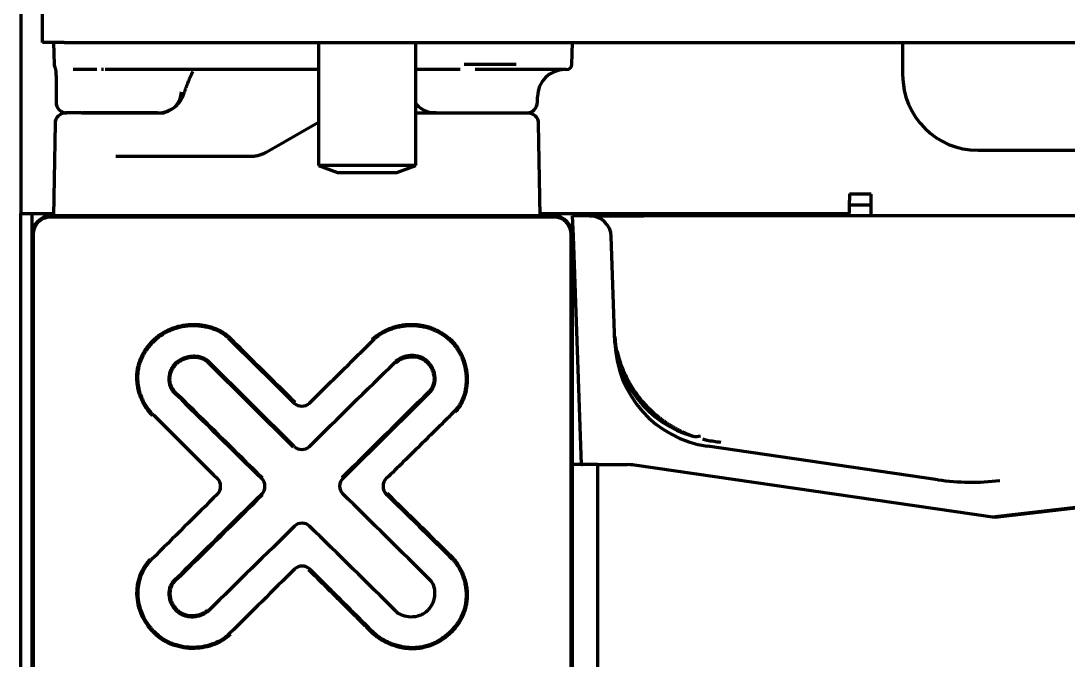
# Model space of a CAD drawing. Header units: inches. Extents: x -2405 to 7588, y 441 to 5654.
# Drawn here: x 2143.8 to 2240.6, y 2394.1 to 2453.1 of the extents above; entities that cross this region are included whole.
import ezdxf

# ---------------------------------------------------------------- set-up
doc = ezdxf.new("R2010")
doc.units = ezdxf.units.IN

msp = doc.modelspace()

# ---------------------------------------------------------------- linework, layer by layer
at = {"linetype": 'Continuous', "lineweight": 70}
for p, q in [((2143.775, 4100.523), (2143.775, 2435.328)), ((2145.775, 2451.128), (2145.775, 4099.128)), ((2147.775, 2451.128), (2145.775, 2451.128)), ((2146.775, 2451.128), (2146.846, 2449.11)), ((2147.775, 2451.128), (2313.775, 2451.128)), ((2171.275, 2451.128), (2171.275, 2439.765)), ((2180.275, 2439.765), (2180.275, 2451.128)), ((2194.705, 2449.11), (2194.775, 2451.128)), ((2225.275, 2451.128), (2225.275, 2448.151)), ((2147.025, 2448.078), (2147.025, 2445.628)), ((2150.775, 2448.628), (2148.613, 2448.628)), ((2161.856, 2448.628), (2151.559, 2448.628)), ((2169.257, 2448.628), (2163.663, 2448.628)), ((2184.362, 2448.628), (2183.44, 2448.628)), ((2194.205, 2448.628), (2192.289, 2448.628)), ((2191.525, 2445.628), (2191.525, 2446.128)), ((2149.377, 2444.628), (2147.924, 2444.628)), ((2149.377, 2444.628), (2157.055, 2444.628)), ((2156.397, 2444.628), (2149.466, 2444.628)), ((2180.276, 2444.628), (2190.627, 2444.628)), ((2146.924, 2443.645), (2146.775, 2435.128)), ((2166.507, 2441.03), (2171.275, 2443.783)), ((2191.775, 2435.128), (2191.626, 2443.645)), ((2232.248, 2441.178), (2486.302, 2441.178)), ((2152.559, 2440.628), (2165.007, 2440.628)), ((2180.275, 2439.765), (2171.275, 2439.765)), ((2171.275, 2439.765), (2173.025, 2439.128)), ((2178.525, 2439.128), (2180.275, 2439.765)), ((2173.025, 2439.128), (2178.525, 2439.128)), ((2220.375, 2437.152), (2220.375, 2436.528)), ((2222.375, 2437.128), (2220.375, 2437.128)), ((2220.375, 2435.328), (2220.375, 2436.528)), ((2222.375, 2435.128), (2222.375, 2437.128)), ((2220.375, 2436.128), (2222.375, 2436.128)), ((2143.775, 2434.782), (2143.775, 2435.328)), ((2143.775, 2435.328), (2145.775, 2435.328)), ((2143.775, 2388.424), (2143.775, 2434.782)), ((2144.775, 2435.328), (2144.775, 2434.782)), ((2144.775, 2434.782), (2144.775, 2433.328)), ((2145.775, 2435.328), (2146.779, 2435.328)), ((2193.05, 2435.003), (2146.5, 2435.003)), ((2192.975, 2435.128), (2146.575, 2435.128)), ((2191.771, 2435.328), (2218.375, 2435.328)), ((2196.043, 2435.128), (2194.775, 2435.128)), ((2194.841, 2433.233), (2194.775, 2435.128)), ((2196.344, 2435.128), (2196.043, 2435.128)), ((2196.344, 2435.128), (2201.341, 2435.128)), ((2200.775, 2435.342), (2200.775, 2435.152)), ((2201.275, 2435.328), (2201.275, 2435.128)), ((2204.275, 2435.128), (2201.303, 2435.128)), ((2222.375, 2435.128), (2204.275, 2435.128)), ((2218.375, 2435.328), (2220.375, 2435.328)), ((2957.175, 2435.128), (2222.375, 2435.128)), ((2144.775, 2433.328), (2144.775, 2386.928)), ((2144.9, 2433.403), (2144.9, 2386.853)), ((2194.65, 2386.853), (2194.65, 2433.403)), ((2194.775, 2386.928), (2194.775, 2433.328)), ((2195.578, 2412.128), (2194.841, 2433.233)), ((2198.686, 2423.373), (2198.342, 2433.198)), ((2163.018, 2423.768), (2163.09, 2423.838)), ((2183.199, 2423.813), (2183.261, 2423.891)), ((2176.289, 2423.59), (2176.218, 2423.66)), ((2158.067, 2421.503), (2158.138, 2421.432)), ((2161.085, 2421.688), (2161.016, 2421.615)), ((2168.968, 2413.748), (2161.016, 2421.615)), ((2169.039, 2413.819), (2161.085, 2421.688)), ((2178.36, 2421.606), (2178.431, 2421.536)), ((2181.351, 2421.675), (2181.281, 2421.604)), ((2157.914, 2418.823), (2157.984, 2418.894)), ((2181.583, 2418.823), (2181.512, 2418.894)), ((2183.804, 2417.006), (2183.874, 2416.936)), ((2156.015, 2416.718), (2155.945, 2416.648)), ((2228.539, 2410.735), (2207.243, 2413.826)), ((2195.578, 2412.128), (2194.775, 2412.128)), ((2195.578, 2412.128), (2195.691, 2412.128)), ((2197.073, 2412.128), (2195.691, 2412.128)), ((2197.073, 2412.128), (2199.851, 2412.128)), ((2197.073, 2412.128), (2197.073, 2388.128)), ((2200.098, 2412.115), (2199.851, 2412.128)), ((2233.809, 2407.236), (2200.495, 2412.076)), ((2259.871, 2410.243), (2233.809, 2407.236)), ((2177.551, 2409.409), (2177.621, 2409.481)), ((2256.923, 2410.012), (2233.563, 2407.272)), ((2183.619, 2403.435), (2183.69, 2403.505)), ((2170.471, 2402.47), (2170.401, 2402.399)), ((2157.882, 2401.36), (2157.953, 2401.289)), ((2158.129, 2398.65), (2158.2, 2398.721)), ((2161.147, 2398.65), (2161.076, 2398.721)), ((2176.187, 2396.782), (2176.116, 2396.712)), ((2163.137, 2396.444), (2163.066, 2396.514))]:
    msp.add_line(p, q, dxfattribs=at)
for centre, radius, start, end in [((2147.345, 2449.128), 0.5, 182, 200.71176), ((2194.205, 2449.128), 0.5, 270, 358), ((2194.025, 2446.128), 2.5, 90, 180), ((2156.615, 2446.628), 2, 270, 359), ((2148.025, 2445.628), 1, 180, 270), ((2181.936, 2446.628), 2, 213.87577, 220.39084), ((2190.525, 2445.628), 1, 270, 0), ((2147.924, 2443.628), 1, 90, 179), ((2181.936, 2446.628), 2, 262.68531, 270), ((2190.627, 2443.628), 1, 1, 90), ((2146.575, 2433.328), 1.8, 90, 180), ((2146.5, 2433.403), 1.6, 90, 180), ((2146.775, 2437.128), 2, 244.16016, 270), ((2192.975, 2433.328), 1.8, 0, 90), ((2193.05, 2433.403), 1.6, 0, 90), ((2196.344, 2433.128), 2, 2, 90), ((3590.372, 3862.967), 2026.977, 225.23677, 225.47603), ((3590.372, 3862.967), 2026.877, 225.236811, 225.47603), ((2208.679, 2423.722), 10, 182, 261.74056), ((-2135.827, 6798.807), 6145.901, 314.481055, 314.584597), ((5387.768, 5692.436), 4598.651, 225.38552, 225.52738), ((-3472.891, 8129.91), 8036.665, 314.633821, 314.714601), ((5387.768, 5692.436), 4598.751, 225.385511, 225.52738), ((-3472.891, 8129.91), 8036.765, 314.633821, 314.714601), ((2169.742, 2418.533), 1, 225.47603, 314.4864), ((4164.005, 4432.398), 2845.169, 225.109511, 225.277687), ((2169.742, 2414.53), 1, 225.30712, 314.48105), ((2161.237, 2410.123), 1, 314.73047, 45.27769), ((2165.328, 2410.121), 1, 314.61693, 45.52738), ((2174.228, 2410.145), 1, 134.63382, 225.42172), ((2178.252, 2410.123), 1, 134.48075, 225.54834), ((4406.817, 143.315), 3189.776, 134.730473, 134.885454), ((8923.919, -4439.453), 9621.641, 134.61693, 134.685132), ((8923.919, -4439.453), 9621.541, 134.61693, 134.685132), ((-4439.274, -4301.437), 9421.512, 45.352629, 45.42172), ((7612.356, -3134.894), 7767.612, 134.488725, 134.570552), ((2169.755, 2405.717), 1, 45.50651, 134.48872), ((-3217.492, -3077.633), 7687.973, 45.422706, 45.506515), ((4205.73, 345.334), 2894.791, 134.713518, 134.88081), ((2169.767, 2401.759), 1, 45.26446, 134.71352)]:
    msp.add_arc(centre, radius, start, end, dxfattribs=at)
for centre, major_axis, ratio, start_param, end_param in [((2232.302, 2448.205), (-4.987, -4.987), 0.992433, 5.501585, 7.064785), ((2208.658, 2424.331), (9.994, 0.349), 0.995344, 3.141593, 4.398124), ((2206.727, 2417.633), (1.064, 2.805), 0.664407, 3.264548, 3.598457), ((2199.872, 2401.686), (0, 10.435), 0.642788, 6.190075, 6.249484), ((2230.816, 2460.928), (-1.504, 50.411), 0.654536, 3.027056, 3.200327)]:
    msp.add_ellipse(centre, major_axis=major_axis, ratio=ratio, start_param=start_param, end_param=end_param, dxfattribs=at)
for points, degree in [([(2146.874, 2448.949), (2147.044, 2448.532), (2146.986, 2448.077)], 2), ([(2158.883, 2446.503), (2159.192, 2447.457), (2159.66, 2448.448)], 2), ([(2178.36, 2421.606), (2178.372, 2421.617), (2178.384, 2421.629), (2178.395, 2421.641)], 3), ([(2178.471, 2398.543), (2178.48, 2398.534), (2178.489, 2398.525), (2178.498, 2398.517)], 3)]:
    msp.add_open_spline(points, degree=degree, dxfattribs=at)
for points, knots in [([(2189.548, 2449.106), (2189.086, 2449.106), (2188.64, 2449.105), (2187.778, 2449.105), (2187.361, 2449.104), (2186.559, 2449.104), (2186.173, 2449.104), (2185.709, 2449.104), (2185.617, 2449.104), (2185.481, 2449.104), (2185.436, 2449.104), (2185.346, 2449.103), (2185.123, 2449.103), (2184.908, 2449.103), (2184.741, 2449.103)], [0, 0, 0, 0, 0.25, 0.25, 0.5, 0.5, 0.75, 0.75, 0.8125, 0.8125, 0.84375, 0.84375, 0.875, 1, 1, 1, 1]), ([(2151.401, 2448.628), (2151.363, 2448.628), (2151.329, 2448.628), (2151.265, 2448.628), (2151.237, 2448.628), (2151.211, 2448.628)], [0, 0, 0, 0, 0.5, 0.5, 1, 1, 1, 1]), ([(2163.663, 2448.628), (2163.504, 2448.628), (2163.346, 2448.628), (2163.035, 2448.628), (2162.881, 2448.628), (2162.652, 2448.628), (2162.577, 2448.628), (2162.426, 2448.628), (2162.352, 2448.628), (2162.134, 2448.628), (2161.992, 2448.628), (2161.856, 2448.628)], [0, 0, 0, 0, 0.25, 0.25, 0.5, 0.5, 0.625, 0.625, 0.75, 0.75, 1, 1, 1, 1]), ([(2171.34, 2448.628), (2171.283, 2448.628), (2171.221, 2448.628), (2171.088, 2448.628), (2171.017, 2448.628), (2170.904, 2448.628), (2170.865, 2448.628), (2170.784, 2448.628), (2170.743, 2448.628), (2170.617, 2448.628), (2170.443, 2448.628), (2170.257, 2448.628), (2170.113, 2448.628), (2170.065, 2448.628), (2169.966, 2448.628), (2169.917, 2448.628), (2169.767, 2448.628), (2169.667, 2448.628), (2169.464, 2448.628), (2169.361, 2448.628), (2169.257, 2448.628)], [0, 0, 0, 0, 0.125, 0.125, 0.25, 0.25, 0.3125, 0.3125, 0.375, 0.375, 0.5, 0.625, 0.625, 0.6875, 0.6875, 0.75, 0.75, 0.875, 0.875, 1, 1, 1, 1]), ([(2183.44, 2448.628), (2183.305, 2448.628), (2183.165, 2448.628), (2182.947, 2448.628), (2182.873, 2448.628), (2182.761, 2448.628), (2182.723, 2448.628), (2182.666, 2448.628), (2182.647, 2448.628), (2182.609, 2448.628), (2182.589, 2448.628), (2182.417, 2448.628), (2182.264, 2448.628), (2182.033, 2448.628), (2181.957, 2448.628), (2181.841, 2448.628), (2181.803, 2448.628), (2181.726, 2448.628), (2181.688, 2448.628), (2181.575, 2448.628), (2181.501, 2448.628), (2181.39, 2448.628), (2181.353, 2448.628), (2181.281, 2448.628), (2181.245, 2448.628), (2181.067, 2448.628), (2180.933, 2448.628), (2180.742, 2448.628), (2180.68, 2448.628), (2180.59, 2448.628), (2180.56, 2448.628), (2180.503, 2448.628), (2180.475, 2448.628), (2180.337, 2448.628), (2180.238, 2448.628), (2180.149, 2448.628)], [0, 0, 0, 0, 0.125, 0.125, 0.1875, 0.1875, 0.21875, 0.21875, 0.234375, 0.234375, 0.25, 0.25, 0.375, 0.375, 0.4375, 0.4375, 0.46875, 0.46875, 0.5, 0.5, 0.5625, 0.5625, 0.59375, 0.59375, 0.625, 0.625, 0.75, 0.75, 0.8125, 0.8125, 0.84375, 0.84375, 0.875, 0.875, 1, 1, 1, 1]), ([(2189.329, 2448.628), (2188.852, 2448.628), (2188.391, 2448.628), (2187.5, 2448.628), (2187.07, 2448.628), (2186.347, 2448.628), (2186.048, 2448.628), (2185.757, 2448.628)], [0, 0, 0, 0, 0.364573, 0.364573, 0.729145, 0.729145, 1, 1, 1, 1]), ([(2192.289, 2448.628), (2192.244, 2448.628), (2192.188, 2448.628), (2192.056, 2448.628), (2191.978, 2448.628), (2191.803, 2448.628), (2191.705, 2448.628), (2191.486, 2448.628), (2191.367, 2448.628), (2191.175, 2448.628), (2191.109, 2448.628), (2191.006, 2448.628), (2190.971, 2448.628), (2190.9, 2448.628), (2190.864, 2448.628), (2190.681, 2448.628), (2190.529, 2448.628), (2190.209, 2448.628), (2190.043, 2448.628), (2189.696, 2448.628), (2189.516, 2448.628), (2189.329, 2448.628)], [0, 0, 0, 0, 0.125, 0.125, 0.25, 0.25, 0.375, 0.375, 0.5, 0.5, 0.5625, 0.5625, 0.59375, 0.59375, 0.625, 0.625, 0.75, 0.75, 0.875, 0.875, 1, 1, 1, 1]), ([(2156.397, 2444.631), (2156.719, 2444.633), (2157.263, 2444.73), (2157.957, 2445.119), (2158.433, 2445.6), (2158.728, 2446.072), (2158.835, 2446.382), (2158.867, 2446.508)], [0, 0, 0, 0, 0.277003, 0.500772, 0.699755, 0.882713, 1, 1, 1, 1]), ([(2180.26, 2445.471), (2180.426, 2445.293), (2180.841, 2444.943), (2181.519, 2444.655), (2181.981, 2444.651), (2182.151, 2444.669)], [0, 0, 0, 0, 0.343687, 0.764895, 1, 1, 1, 1]), ([(2165.007, 2440.628), (2165.137, 2440.628), (2165.394, 2440.645), (2165.649, 2440.694), (2165.838, 2440.745), (2165.901, 2440.764), (2165.995, 2440.795), (2166.027, 2440.806), (2166.089, 2440.829), (2166.119, 2440.842), (2166.272, 2440.905), (2166.391, 2440.963), (2166.507, 2441.03)], [0, 0, 0, 0, 0.25, 0.5, 0.5, 0.625, 0.625, 0.6875, 0.6875, 0.75, 0.75, 1, 1, 1, 1]), ([(2155.945, 2416.648), (2155.916, 2416.677), (2155.887, 2416.706), (2155.831, 2416.765), (2155.748, 2416.855), (2155.669, 2416.948), (2155.516, 2417.137), (2155.421, 2417.267), (2155.244, 2417.537), (2155.162, 2417.676), (2155.048, 2417.89), (2155.011, 2417.963), (2154.959, 2418.074), (2154.942, 2418.111), (2154.909, 2418.186), (2154.893, 2418.223), (2154.815, 2418.411), (2154.759, 2418.563), (2154.664, 2418.872), (2154.623, 2419.029), (2154.574, 2419.267), (2154.559, 2419.347), (2154.541, 2419.467), (2154.535, 2419.508), (2154.524, 2419.589), (2154.519, 2419.629), (2154.498, 2419.832), (2154.489, 2419.994), (2154.488, 2420.318), (2154.496, 2420.479), (2154.529, 2420.8), (2154.554, 2420.96), (2154.596, 2421.16), (2154.605, 2421.2), (2154.624, 2421.279), (2154.654, 2421.398), (2154.736, 2421.669), (2154.882, 2422.044), (2155.029, 2422.33), (2155.15, 2422.539), (2155.192, 2422.608), (2155.259, 2422.71), (2155.281, 2422.744), (2155.327, 2422.811), (2155.351, 2422.845), (2155.47, 2423.01), (2155.571, 2423.137), (2155.783, 2423.381), (2155.894, 2423.497), (2156.126, 2423.721), (2156.246, 2423.828), (2156.435, 2423.98), (2156.499, 2424.03), (2156.598, 2424.102), (2156.631, 2424.126), (2156.698, 2424.172), (2156.732, 2424.195), (2156.834, 2424.263), (2156.903, 2424.306), (2157.008, 2424.369), (2157.044, 2424.39), (2157.115, 2424.43), (2157.151, 2424.45), (2157.33, 2424.545), (2157.477, 2424.615), (2157.774, 2424.739), (2157.926, 2424.794), (2158.233, 2424.89), (2158.388, 2424.931), (2158.626, 2424.982), (2158.705, 2424.997), (2158.866, 2425.024), (2158.947, 2425.036), (2159.189, 2425.066), (2159.513, 2425.091), (2159.836, 2425.089), (2160.159, 2425.073), (2160.32, 2425.058), (2160.522, 2425.03), (2160.562, 2425.024), (2160.643, 2425.011), (2160.683, 2425.004), (2160.803, 2424.983), (2160.883, 2424.966), (2161.12, 2424.913), (2161.276, 2424.87), (2161.583, 2424.771), (2161.734, 2424.714), (2161.957, 2424.617), (2162.031, 2424.583), (2162.14, 2424.528), (2162.176, 2424.509), (2162.249, 2424.471), (2162.284, 2424.451), (2162.461, 2424.349), (2162.597, 2424.261), (2162.79, 2424.113), (2162.853, 2424.062), (2162.944, 2423.981), (2162.974, 2423.953), (2163.033, 2423.896), (2163.062, 2423.867), (2163.09, 2423.838)], [0, 0, 0, 0, 0.007813, 0.007813, 0.015625, 0.03125, 0.03125, 0.0625, 0.0625, 0.09375, 0.09375, 0.109375, 0.109375, 0.117188, 0.117188, 0.125, 0.125, 0.15625, 0.15625, 0.1875, 0.1875, 0.203125, 0.203125, 0.210938, 0.210938, 0.21875, 0.21875, 0.25, 0.25, 0.28125, 0.28125, 0.3125, 0.3125, 0.320313, 0.320313, 0.328125, 0.34375, 0.375, 0.40625, 0.40625, 0.421875, 0.421875, 0.429687, 0.429687, 0.4375, 0.4375, 0.46875, 0.46875, 0.5, 0.5, 0.53125, 0.53125, 0.546875, 0.546875, 0.554687, 0.554687, 0.5625, 0.5625, 0.578125, 0.578125, 0.585937, 0.585937, 0.59375, 0.59375, 0.625, 0.625, 0.65625, 0.65625, 0.6875, 0.6875, 0.703125, 0.703125, 0.71875, 0.71875, 0.75, 0.78125, 0.78125, 0.8125, 0.8125, 0.820312, 0.820312, 0.828125, 0.828125, 0.84375, 0.84375, 0.875, 0.875, 0.90625, 0.90625, 0.921875, 0.921875, 0.929687, 0.929687, 0.9375, 0.9375, 0.96875, 0.96875, 0.984375, 0.984375, 0.992187, 0.992187, 1, 1, 1, 1]), ([(2156.015, 2416.718), (2155.987, 2416.747), (2155.959, 2416.776), (2155.904, 2416.834), (2155.822, 2416.922), (2155.745, 2417.013), (2155.596, 2417.198), (2155.502, 2417.326), (2155.329, 2417.59), (2155.248, 2417.726), (2155.136, 2417.937), (2155.101, 2418.008), (2155.05, 2418.116), (2155.033, 2418.153), (2155, 2418.226), (2154.985, 2418.263), (2154.908, 2418.447), (2154.854, 2418.596), (2154.76, 2418.899), (2154.721, 2419.053), (2154.672, 2419.286), (2154.658, 2419.364), (2154.639, 2419.482), (2154.634, 2419.522), (2154.623, 2419.601), (2154.619, 2419.641), (2154.598, 2419.84), (2154.589, 2419.999), (2154.588, 2420.315), (2154.596, 2420.473), (2154.628, 2420.788), (2154.653, 2420.945), (2154.694, 2421.141), (2154.703, 2421.18), (2154.722, 2421.258), (2154.752, 2421.374), (2154.831, 2421.64), (2154.975, 2422.007), (2155.119, 2422.287), (2155.238, 2422.492), (2155.28, 2422.559), (2155.345, 2422.66), (2155.367, 2422.693), (2155.412, 2422.759), (2155.436, 2422.791), (2155.553, 2422.953), (2155.652, 2423.078), (2155.86, 2423.316), (2155.969, 2423.43), (2156.196, 2423.649), (2156.314, 2423.754), (2156.499, 2423.904), (2156.562, 2423.952), (2156.658, 2424.023), (2156.691, 2424.046), (2156.757, 2424.092), (2156.79, 2424.114), (2156.89, 2424.18), (2156.958, 2424.223), (2157.061, 2424.284), (2157.096, 2424.304), (2157.165, 2424.344), (2157.201, 2424.363), (2157.377, 2424.457), (2157.52, 2424.525), (2157.958, 2424.707), (2158.259, 2424.801), (2158.646, 2424.884), (2158.725, 2424.899), (2158.882, 2424.926), (2158.961, 2424.937), (2159.199, 2424.966), (2159.516, 2424.991), (2159.832, 2424.989), (2160.149, 2424.973), (2160.307, 2424.958), (2160.505, 2424.931), (2160.544, 2424.926), (2160.623, 2424.913), (2160.663, 2424.906), (2160.781, 2424.885), (2160.859, 2424.869), (2161.091, 2424.817), (2161.244, 2424.775), (2161.545, 2424.678), (2161.693, 2424.622), (2161.912, 2424.528), (2161.984, 2424.494), (2162.127, 2424.423), (2162.198, 2424.385), (2162.406, 2424.266), (2162.539, 2424.179), (2162.727, 2424.036), (2162.788, 2423.986), (2162.877, 2423.907), (2162.906, 2423.88), (2162.963, 2423.825), (2162.991, 2423.796), (2163.018, 2423.768)], [0, 0, 0, 0, 0.007812, 0.007812, 0.015625, 0.03125, 0.03125, 0.0625, 0.0625, 0.09375, 0.09375, 0.109375, 0.109375, 0.117187, 0.117187, 0.125, 0.125, 0.15625, 0.15625, 0.1875, 0.1875, 0.203125, 0.203125, 0.210937, 0.210937, 0.21875, 0.21875, 0.25, 0.25, 0.28125, 0.28125, 0.3125, 0.3125, 0.320312, 0.320312, 0.328125, 0.34375, 0.375, 0.40625, 0.40625, 0.421875, 0.421875, 0.429687, 0.429687, 0.4375, 0.4375, 0.46875, 0.46875, 0.5, 0.5, 0.53125, 0.53125, 0.546875, 0.546875, 0.554687, 0.554687, 0.5625, 0.5625, 0.578125, 0.578125, 0.585937, 0.585937, 0.59375, 0.59375, 0.625, 0.625, 0.6875, 0.6875, 0.703125, 0.703125, 0.71875, 0.71875, 0.75, 0.78125, 0.78125, 0.8125, 0.8125, 0.820312, 0.820312, 0.828125, 0.828125, 0.84375, 0.84375, 0.875, 0.875, 0.90625, 0.90625, 0.921875, 0.921875, 0.9375, 0.9375, 0.96875, 0.96875, 0.984375, 0.984375, 0.992187, 0.992187, 1, 1, 1, 1]), ([(2176.218, 2423.66), (2176.275, 2423.718), (2176.334, 2423.773), (2176.424, 2423.854), (2176.455, 2423.881), (2176.517, 2423.933), (2176.548, 2423.958), (2176.705, 2424.083), (2176.835, 2424.175), (2177.104, 2424.346), (2177.242, 2424.424), (2177.526, 2424.569), (2177.672, 2424.635), (2177.896, 2424.725), (2177.971, 2424.753), (2178.123, 2424.806), (2178.199, 2424.831), (2178.429, 2424.901), (2178.583, 2424.94), (2178.894, 2425.006), (2179.208, 2425.058), (2179.526, 2425.084), (2179.727, 2425.091), (2179.767, 2425.092), (2179.848, 2425.093), (2179.888, 2425.093), (2180.009, 2425.092), (2180.089, 2425.089), (2180.329, 2425.077), (2180.487, 2425.061), (2180.803, 2425.016), (2181.115, 2424.956), (2181.423, 2424.868), (2181.614, 2424.804), (2181.652, 2424.79), (2181.728, 2424.763), (2181.841, 2424.72), (2182.027, 2424.643), (2182.173, 2424.575), (2182.318, 2424.503), (2182.389, 2424.466), (2182.742, 2424.271), (2183.009, 2424.092), (2183.261, 2423.891)], [0, 0, 0, 0, 0.03125, 0.03125, 0.046875, 0.046875, 0.0625, 0.0625, 0.125, 0.125, 0.1875, 0.1875, 0.25, 0.25, 0.28125, 0.28125, 0.3125, 0.3125, 0.375, 0.375, 0.4375, 0.5, 0.5, 0.515625, 0.515625, 0.53125, 0.53125, 0.5625, 0.5625, 0.625, 0.625, 0.6875, 0.75, 0.75, 0.765625, 0.765625, 0.78125, 0.8125, 0.84375, 0.84375, 0.875, 0.875, 1, 1, 1, 1]), ([(2176.289, 2423.59), (2176.345, 2423.646), (2176.403, 2423.701), (2176.491, 2423.78), (2176.522, 2423.806), (2176.582, 2423.857), (2176.613, 2423.882), (2176.767, 2424.004), (2176.895, 2424.094), (2177.159, 2424.262), (2177.294, 2424.339), (2177.573, 2424.48), (2177.716, 2424.545), (2177.936, 2424.633), (2178.01, 2424.661), (2178.159, 2424.713), (2178.234, 2424.737), (2178.459, 2424.805), (2178.61, 2424.844), (2178.915, 2424.908), (2179.223, 2424.959), (2179.535, 2424.984), (2179.732, 2424.991), (2179.772, 2424.992), (2179.851, 2424.993), (2179.89, 2424.993), (2180.009, 2424.992), (2180.088, 2424.989), (2180.323, 2424.977), (2180.478, 2424.961), (2180.787, 2424.917), (2181.094, 2424.858), (2181.396, 2424.772), (2181.584, 2424.708), (2181.621, 2424.695), (2181.695, 2424.668), (2181.806, 2424.627), (2181.989, 2424.551), (2182.132, 2424.484), (2182.273, 2424.414), (2182.344, 2424.377), (2182.69, 2424.186), (2182.951, 2424.01), (2183.199, 2423.813)], [0, 0, 0, 0, 0.03125, 0.03125, 0.046875, 0.046875, 0.0625, 0.0625, 0.125, 0.125, 0.1875, 0.1875, 0.25, 0.25, 0.28125, 0.28125, 0.3125, 0.3125, 0.375, 0.375, 0.4375, 0.5, 0.5, 0.515625, 0.515625, 0.53125, 0.53125, 0.5625, 0.5625, 0.625, 0.625, 0.6875, 0.75, 0.75, 0.765625, 0.765625, 0.78125, 0.8125, 0.84375, 0.84375, 0.875, 0.875, 1, 1, 1, 1]), ([(2183.199, 2423.813), (2183.324, 2423.713), (2183.442, 2423.607), (2183.665, 2423.383), (2183.77, 2423.264), (2183.917, 2423.078), (2183.989, 2422.983), (2184.057, 2422.885), (2184.101, 2422.819), (2184.123, 2422.785), (2184.23, 2422.617), (2184.307, 2422.479), (2184.449, 2422.197), (2184.512, 2422.053), (2184.626, 2421.759), (2184.677, 2421.61), (2184.742, 2421.382), (2184.762, 2421.305), (2184.79, 2421.188), (2184.799, 2421.15), (2184.816, 2421.072), (2184.824, 2421.033), (2184.861, 2420.838), (2184.907, 2420.525), (2184.925, 2420.211), (2184.928, 2419.895), (2184.923, 2419.737), (2184.907, 2419.539), (2184.904, 2419.5), (2184.895, 2419.42), (2184.891, 2419.381), (2184.875, 2419.262), (2184.863, 2419.183), (2184.821, 2418.947), (2184.785, 2418.793), (2184.697, 2418.489), (2184.646, 2418.341), (2184.525, 2418.049), (2184.456, 2417.906), (2184.358, 2417.732), (2184.338, 2417.697), (2184.296, 2417.629), (2184.233, 2417.528), (2184.164, 2417.43), (2184.021, 2417.24), (2183.917, 2417.12), (2183.804, 2417.006)], [0, 0, 0, 0, 0.0625, 0.0625, 0.125, 0.125, 0.15625, 0.171875, 0.171875, 0.1875, 0.1875, 0.25, 0.25, 0.3125, 0.3125, 0.375, 0.375, 0.40625, 0.40625, 0.421875, 0.421875, 0.4375, 0.4375, 0.5, 0.5625, 0.5625, 0.625, 0.625, 0.640625, 0.640625, 0.65625, 0.65625, 0.6875, 0.6875, 0.75, 0.75, 0.8125, 0.8125, 0.875, 0.875, 0.890625, 0.890625, 0.90625, 0.9375, 0.9375, 1, 1, 1, 1]), ([(2183.261, 2423.891), (2183.389, 2423.789), (2183.51, 2423.681), (2183.738, 2423.451), (2183.845, 2423.331), (2183.996, 2423.141), (2184.069, 2423.043), (2184.138, 2422.943), (2184.184, 2422.875), (2184.206, 2422.841), (2184.315, 2422.669), (2184.395, 2422.528), (2184.539, 2422.24), (2184.604, 2422.092), (2184.721, 2421.793), (2184.772, 2421.64), (2184.839, 2421.406), (2184.86, 2421.328), (2184.888, 2421.209), (2184.897, 2421.169), (2184.914, 2421.09), (2184.922, 2421.05), (2184.96, 2420.85), (2185.007, 2420.531), (2185.025, 2420.209), (2185.028, 2419.887), (2185.023, 2419.726), (2185.006, 2419.523), (2185.003, 2419.483), (2184.994, 2419.402), (2184.989, 2419.361), (2184.979, 2419.28), (2184.973, 2419.24), (2184.96, 2419.159), (2184.953, 2419.119), (2184.917, 2418.918), (2184.88, 2418.76), (2184.79, 2418.45), (2184.737, 2418.298), (2184.613, 2418.001), (2184.542, 2417.855), (2184.442, 2417.677), (2184.421, 2417.641), (2184.378, 2417.572), (2184.313, 2417.468), (2184.243, 2417.369), (2184.097, 2417.174), (2183.99, 2417.051), (2183.874, 2416.936)], [0, 0, 0, 0, 0.0625, 0.0625, 0.125, 0.125, 0.15625, 0.171875, 0.171875, 0.1875, 0.1875, 0.25, 0.25, 0.3125, 0.3125, 0.375, 0.375, 0.40625, 0.40625, 0.421875, 0.421875, 0.4375, 0.4375, 0.5, 0.5625, 0.5625, 0.625, 0.625, 0.640625, 0.640625, 0.65625, 0.65625, 0.671875, 0.671875, 0.6875, 0.6875, 0.75, 0.75, 0.8125, 0.8125, 0.875, 0.875, 0.890625, 0.890625, 0.90625, 0.9375, 0.9375, 1, 1, 1, 1]), ([(2170.443, 2417.819), (2170.931, 2418.299), (2171.419, 2418.779), (2172.396, 2419.739), (2172.883, 2420.219), (2173.859, 2421.18), (2174.346, 2421.66), (2175.076, 2422.382), (2175.32, 2422.623), (2175.684, 2422.985), (2175.805, 2423.105), (2175.987, 2423.287), (2176.048, 2423.347), (2176.169, 2423.468), (2176.229, 2423.529), (2176.289, 2423.59)], [0, 0, 0, 0, 0.25, 0.25, 0.5, 0.5, 0.75, 0.75, 0.875, 0.875, 0.9375, 0.9375, 0.96875, 0.96875, 1, 1, 1, 1]), ([(2161.085, 2421.688), (2161.084, 2421.689), (2161.082, 2421.691), (2161.079, 2421.693), (2161.074, 2421.698), (2161.063, 2421.708), (2161.04, 2421.728), (2160.994, 2421.766), (2160.953, 2421.797), (2160.869, 2421.856), (2160.811, 2421.891), (2160.719, 2421.938), (2160.689, 2421.953), (2160.625, 2421.982), (2160.594, 2421.995), (2160.497, 2422.031), (2160.432, 2422.051), (2160.301, 2422.086), (2160.235, 2422.099), (2160.1, 2422.121), (2160.032, 2422.128), (2159.93, 2422.136), (2159.895, 2422.137), (2159.826, 2422.139), (2159.792, 2422.139), (2159.689, 2422.138), (2159.62, 2422.135), (2159.484, 2422.122), (2159.348, 2422.105), (2159.215, 2422.078), (2159.082, 2422.047), (2159.017, 2422.029), (2158.919, 2421.998), (2158.886, 2421.987), (2158.822, 2421.964), (2158.79, 2421.952), (2158.694, 2421.913), (2158.632, 2421.885), (2158.509, 2421.824), (2158.45, 2421.791), (2158.334, 2421.72), (2158.277, 2421.681), (2158.195, 2421.618), (2158.169, 2421.596), (2158.117, 2421.551), (2158.091, 2421.527), (2158.067, 2421.503)], [0, 0, 0, 0, 0.001953, 0.001953, 0.003906, 0.007812, 0.015625, 0.03125, 0.0625, 0.0625, 0.125, 0.125, 0.15625, 0.15625, 0.1875, 0.1875, 0.25, 0.25, 0.3125, 0.3125, 0.375, 0.375, 0.40625, 0.40625, 0.4375, 0.4375, 0.5, 0.5, 0.5625, 0.625, 0.625, 0.6875, 0.6875, 0.71875, 0.71875, 0.75, 0.75, 0.8125, 0.8125, 0.875, 0.875, 0.9375, 0.9375, 0.96875, 0.96875, 1, 1, 1, 1]), ([(2161.016, 2421.615), (2160.968, 2421.66), (2160.917, 2421.701), (2160.81, 2421.775), (2160.754, 2421.808), (2160.667, 2421.853), (2160.637, 2421.867), (2160.577, 2421.894), (2160.546, 2421.906), (2160.455, 2421.94), (2160.393, 2421.959), (2160.267, 2421.991), (2160.204, 2422.003), (2160.076, 2422.023), (2160.011, 2422.03), (2159.913, 2422.036), (2159.88, 2422.038), (2159.814, 2422.039), (2159.782, 2422.039), (2159.683, 2422.038), (2159.618, 2422.034), (2159.423, 2422.016), (2159.295, 2421.995), (2159.106, 2421.949), (2159.043, 2421.932), (2158.95, 2421.903), (2158.919, 2421.892), (2158.858, 2421.87), (2158.827, 2421.859), (2158.736, 2421.822), (2158.676, 2421.796), (2158.56, 2421.738), (2158.503, 2421.706), (2158.392, 2421.638), (2158.338, 2421.602), (2158.26, 2421.542), (2158.235, 2421.521), (2158.185, 2421.478), (2158.161, 2421.455), (2158.138, 2421.432)], [0, 0, 0, 0, 0.0625, 0.0625, 0.125, 0.125, 0.15625, 0.15625, 0.1875, 0.1875, 0.25, 0.25, 0.3125, 0.3125, 0.375, 0.375, 0.40625, 0.40625, 0.4375, 0.4375, 0.5, 0.5, 0.625, 0.625, 0.6875, 0.6875, 0.71875, 0.71875, 0.75, 0.75, 0.8125, 0.8125, 0.875, 0.875, 0.9375, 0.9375, 0.96875, 0.96875, 1, 1, 1, 1]), ([(2181.351, 2421.675), (2181.254, 2421.77), (2181.147, 2421.852), (2181.002, 2421.938), (2180.972, 2421.955), (2180.912, 2421.986), (2180.882, 2422.001), (2180.79, 2422.043), (2180.728, 2422.068), (2180.602, 2422.11), (2180.538, 2422.129), (2180.44, 2422.151), (2180.407, 2422.158), (2180.341, 2422.171), (2180.307, 2422.176), (2180.207, 2422.19), (2180.073, 2422.203), (2179.938, 2422.205), (2179.837, 2422.202), (2179.803, 2422.201), (2179.735, 2422.196), (2179.702, 2422.193), (2179.601, 2422.183), (2179.535, 2422.173), (2179.403, 2422.148), (2179.338, 2422.134), (2179.209, 2422.099), (2179.144, 2422.079), (2179.049, 2422.044), (2179.017, 2422.032), (2178.955, 2422.007), (2178.924, 2421.993), (2178.833, 2421.951), (2178.773, 2421.92), (2178.658, 2421.852), (2178.602, 2421.815), (2178.534, 2421.764), (2178.521, 2421.753), (2178.494, 2421.732), (2178.455, 2421.7), (2178.418, 2421.665), (2178.395, 2421.641)], [0, 0, 0, 0, 0.125, 0.125, 0.15625, 0.15625, 0.1875, 0.1875, 0.25, 0.25, 0.3125, 0.3125, 0.34375, 0.34375, 0.375, 0.375, 0.4375, 0.5, 0.5, 0.53125, 0.53125, 0.5625, 0.5625, 0.625, 0.625, 0.6875, 0.6875, 0.75, 0.75, 0.78125, 0.78125, 0.8125, 0.8125, 0.875, 0.875, 0.9375, 0.9375, 0.953125, 0.953125, 0.96875, 1, 1, 1, 1]), ([(2178.431, 2421.536), (2178.443, 2421.548), (2178.454, 2421.56), (2178.477, 2421.583), (2178.513, 2421.617), (2178.55, 2421.649), (2178.601, 2421.69), (2178.628, 2421.709), (2178.681, 2421.747), (2178.708, 2421.764), (2178.791, 2421.816), (2178.848, 2421.846), (2178.965, 2421.903), (2179.025, 2421.928), (2179.116, 2421.963), (2179.147, 2421.973), (2179.209, 2421.994), (2179.24, 2422.003), (2179.334, 2422.03), (2179.397, 2422.045), (2179.524, 2422.07), (2179.588, 2422.08), (2179.684, 2422.091), (2179.717, 2422.094), (2179.782, 2422.099), (2179.814, 2422.101), (2179.912, 2422.105), (2180.043, 2422.104), (2180.172, 2422.093), (2180.27, 2422.081), (2180.302, 2422.076), (2180.366, 2422.064), (2180.398, 2422.058), (2180.493, 2422.037), (2180.555, 2422.02), (2180.678, 2421.98), (2180.738, 2421.956), (2180.827, 2421.917), (2180.856, 2421.903), (2180.914, 2421.873), (2180.943, 2421.857), (2181.084, 2421.774), (2181.187, 2421.695), (2181.281, 2421.604)], [0, 0, 0, 0, 0.015625, 0.015625, 0.03125, 0.0625, 0.0625, 0.09375, 0.09375, 0.125, 0.125, 0.1875, 0.1875, 0.25, 0.25, 0.28125, 0.28125, 0.3125, 0.3125, 0.375, 0.375, 0.4375, 0.4375, 0.46875, 0.46875, 0.5, 0.5, 0.5625, 0.625, 0.625, 0.65625, 0.65625, 0.6875, 0.6875, 0.75, 0.75, 0.8125, 0.8125, 0.84375, 0.84375, 0.875, 0.875, 1, 1, 1, 1]), ([(2198.883, 2422.644), (2198.883, 2422.641), (2198.888, 2422.621), (2198.896, 2422.585), (2198.908, 2422.534), (2198.92, 2422.482), (2198.932, 2422.431), (2198.945, 2422.379), (2198.958, 2422.328), (2198.971, 2422.276), (2198.985, 2422.224), (2198.999, 2422.172), (2199.013, 2422.12), (2199.028, 2422.068), (2199.042, 2422.015), (2199.058, 2421.963), (2199.073, 2421.91), (2199.089, 2421.858), (2199.105, 2421.805), (2199.122, 2421.752), (2199.139, 2421.699), (2199.156, 2421.646), (2199.174, 2421.592), (2199.191, 2421.539), (2199.26, 2421.34), (2199.394, 2420.98), (2199.621, 2420.453), (2199.901, 2419.893), (2200.24, 2419.306), (2200.58, 2418.795), (2200.904, 2418.361), (2201.194, 2418.005), (2201.509, 2417.648), (2201.851, 2417.294), (2202.221, 2416.946), (2202.618, 2416.604), (2202.931, 2416.36), (2203.147, 2416.202), (2203.255, 2416.125), (2203.363, 2416.05), (2203.471, 2415.977), (2203.578, 2415.906), (2203.685, 2415.838), (2203.792, 2415.771), (2203.898, 2415.706), (2204.004, 2415.643), (2204.109, 2415.582), (2204.214, 2415.522), (2204.318, 2415.465), (2204.422, 2415.409), (2204.526, 2415.355), (2204.628, 2415.303), (2204.73, 2415.252), (2204.832, 2415.203), (2204.933, 2415.156), (2205.033, 2415.11), (2205.132, 2415.066), (2205.231, 2415.023), (2205.329, 2414.981), (2205.426, 2414.942), (2205.522, 2414.903), (2205.617, 2414.866), (2205.712, 2414.83), (2205.806, 2414.796), (2205.868, 2414.774), (2205.899, 2414.763)], [0, 0, 0, 0, 0.000736, 0.005138, 0.00956, 0.014, 0.018459, 0.022937, 0.027435, 0.031952, 0.036488, 0.041043, 0.045618, 0.050212, 0.054825, 0.059458, 0.06411, 0.068781, 0.073472, 0.078182, 0.082912, 0.087661, 0.09243, 0.097217, 0.102024, 0.146282, 0.195552, 0.249824, 0.309058, 0.3732, 0.412611, 0.453859, 0.496927, 0.541816, 0.588522, 0.637036, 0.687343, 0.699953, 0.712455, 0.724849, 0.737136, 0.749317, 0.76139, 0.773357, 0.785217, 0.796971, 0.808619, 0.820161, 0.831598, 0.842928, 0.854152, 0.865268, 0.876278, 0.88718, 0.897974, 0.90866, 0.919238, 0.929709, 0.940072, 0.950327, 0.960475, 0.970516, 0.98045, 0.990278, 1, 1, 1, 1]), ([(2158.067, 2421.503), (2157.979, 2421.415), (2157.9, 2421.32), (2157.811, 2421.193), (2157.794, 2421.168), (2157.76, 2421.115), (2157.744, 2421.089), (2157.698, 2421.008), (2157.669, 2420.953), (2157.592, 2420.786), (2157.55, 2420.671), (2157.51, 2420.521), (2157.503, 2420.491), (2157.489, 2420.43), (2157.483, 2420.4), (2157.468, 2420.309), (2157.452, 2420.187), (2157.447, 2420.064), (2157.449, 2419.941), (2157.452, 2419.88), (2157.462, 2419.787), (2157.466, 2419.756), (2157.476, 2419.694), (2157.481, 2419.664), (2157.494, 2419.603), (2157.501, 2419.573), (2157.517, 2419.513), (2157.526, 2419.483), (2157.554, 2419.395), (2157.576, 2419.337), (2157.626, 2419.225), (2157.654, 2419.171), (2157.702, 2419.091), (2157.718, 2419.065), (2157.753, 2419.013), (2157.771, 2418.988), (2157.829, 2418.914), (2157.87, 2418.868), (2157.914, 2418.823)], [0, 0, 0, 0, 0.125, 0.125, 0.15625, 0.15625, 0.1875, 0.1875, 0.25, 0.25, 0.375, 0.375, 0.40625, 0.40625, 0.4375, 0.4375, 0.5, 0.5625, 0.5625, 0.625, 0.625, 0.65625, 0.65625, 0.6875, 0.6875, 0.71875, 0.71875, 0.75, 0.75, 0.8125, 0.8125, 0.875, 0.875, 0.90625, 0.90625, 0.9375, 0.9375, 1, 1, 1, 1]), ([(2157.984, 2418.894), (2157.943, 2418.936), (2157.904, 2418.98), (2157.85, 2419.05), (2157.833, 2419.074), (2157.8, 2419.123), (2157.784, 2419.148), (2157.739, 2419.223), (2157.713, 2419.275), (2157.666, 2419.382), (2157.645, 2419.436), (2157.619, 2419.52), (2157.611, 2419.548), (2157.596, 2419.605), (2157.59, 2419.634), (2157.578, 2419.691), (2157.573, 2419.72), (2157.564, 2419.779), (2157.56, 2419.808), (2157.551, 2419.896), (2157.548, 2419.954), (2157.548, 2420.071), (2157.552, 2420.187), (2157.568, 2420.302), (2157.583, 2420.388), (2157.589, 2420.417), (2157.601, 2420.475), (2157.609, 2420.503), (2157.647, 2420.645), (2157.687, 2420.754), (2157.761, 2420.912), (2157.788, 2420.964), (2157.832, 2421.04), (2157.847, 2421.065), (2157.879, 2421.115), (2157.895, 2421.139), (2157.979, 2421.259), (2158.054, 2421.349), (2158.138, 2421.432)], [0, 0, 0, 0, 0.0625, 0.0625, 0.09375, 0.09375, 0.125, 0.125, 0.1875, 0.1875, 0.25, 0.25, 0.28125, 0.28125, 0.3125, 0.3125, 0.34375, 0.34375, 0.375, 0.375, 0.4375, 0.4375, 0.5, 0.5625, 0.5625, 0.59375, 0.59375, 0.625, 0.625, 0.75, 0.75, 0.8125, 0.8125, 0.84375, 0.84375, 0.875, 0.875, 1, 1, 1, 1]), ([(2181.281, 2421.604), (2181.326, 2421.559), (2181.37, 2421.514), (2181.453, 2421.419), (2181.492, 2421.37), (2181.604, 2421.22), (2181.671, 2421.114), (2181.743, 2420.974), (2181.757, 2420.945), (2181.783, 2420.888), (2181.795, 2420.859), (2181.831, 2420.772), (2181.852, 2420.713), (2181.907, 2420.534), (2181.934, 2420.412), (2181.953, 2420.255), (2181.956, 2420.224), (2181.96, 2420.161), (2181.961, 2420.129), (2181.964, 2420.035), (2181.962, 2419.972), (2181.955, 2419.878), (2181.952, 2419.847), (2181.943, 2419.784), (2181.939, 2419.753), (2181.922, 2419.66), (2181.907, 2419.599), (2181.871, 2419.479), (2181.85, 2419.421), (2181.814, 2419.334), (2181.794, 2419.292), (2181.772, 2419.25), (2181.757, 2419.222), (2181.749, 2419.208), (2181.71, 2419.139), (2181.64, 2419.034), (2181.557, 2418.939), (2181.512, 2418.895)], [0, 0, 0, 0, 0.0625, 0.0625, 0.125, 0.125, 0.25, 0.25, 0.28125, 0.28125, 0.3125, 0.3125, 0.375, 0.375, 0.5, 0.5, 0.53125, 0.53125, 0.5625, 0.5625, 0.625, 0.625, 0.65625, 0.65625, 0.6875, 0.6875, 0.75, 0.75, 0.8125, 0.8125, 0.84375, 0.859375, 0.859375, 0.875, 0.875, 0.9375, 1, 1, 1, 1]), ([(2181.582, 2418.823), (2181.629, 2418.871), (2181.717, 2418.971), (2181.791, 2419.081), (2181.833, 2419.153), (2181.841, 2419.167), (2181.857, 2419.197), (2181.88, 2419.241), (2181.901, 2419.286), (2181.94, 2419.376), (2181.963, 2419.438), (2182.001, 2419.563), (2182.017, 2419.627), (2182.035, 2419.725), (2182.041, 2419.758), (2182.05, 2419.824), (2182.053, 2419.857), (2182.061, 2419.956), (2182.063, 2420.022), (2182.062, 2420.122), (2182.06, 2420.155), (2182.056, 2420.221), (2182.053, 2420.254), (2182.034, 2420.419), (2182.007, 2420.548), (2181.95, 2420.737), (2181.928, 2420.799), (2181.891, 2420.89), (2181.878, 2420.921), (2181.85, 2420.981), (2181.836, 2421.011), (2181.76, 2421.159), (2181.691, 2421.271), (2181.573, 2421.429), (2181.532, 2421.481), (2181.445, 2421.58), (2181.399, 2421.629), (2181.351, 2421.675)], [0, 0, 0, 0, 0.0625, 0.125, 0.125, 0.140625, 0.140625, 0.15625, 0.1875, 0.1875, 0.25, 0.25, 0.3125, 0.3125, 0.34375, 0.34375, 0.375, 0.375, 0.4375, 0.4375, 0.46875, 0.46875, 0.5, 0.5, 0.625, 0.625, 0.6875, 0.6875, 0.71875, 0.71875, 0.75, 0.75, 0.875, 0.875, 0.9375, 0.9375, 1, 1, 1, 1]), ([(2183.804, 2417.006), (2183.674, 2416.877), (2183.545, 2416.748), (2183.285, 2416.489), (2183.155, 2416.36), (2182.766, 2415.974), (2181.985, 2415.201), (2181.204, 2414.43), (2180.161, 2413.403), (2179.639, 2412.889), (2178.595, 2411.863), (2178.073, 2411.349), (2177.551, 2410.837)], [0, 0, 0, 0, 0.0625, 0.0625, 0.125, 0.125, 0.25, 0.5, 0.5, 0.75, 0.75, 1, 1, 1, 1]), ([(2206.763, 2414.5), (2206.9, 2414.465), (2207.038, 2414.433), (2207.605, 2414.313), (2208.038, 2414.25), (2208.471, 2414.217)], [0, 0, 0, 0, 0.242872, 0.242872, 1, 1, 1, 1]), ([(2177.551, 2409.409), (2178.564, 2408.415), (2179.577, 2407.421), (2181.095, 2405.928), (2181.601, 2405.431), (2182.359, 2404.683), (2182.738, 2404.309), (2183.116, 2403.935), (2183.368, 2403.685), (2183.494, 2403.56), (2183.619, 2403.435)], [0, 0, 0, 0, 0.5, 0.5, 0.75, 0.75, 0.875, 0.9375, 0.9375, 1, 1, 1, 1]), ([(2177.621, 2409.481), (2178.635, 2408.487), (2179.647, 2407.492), (2181.166, 2405.999), (2181.671, 2405.502), (2182.429, 2404.754), (2182.808, 2404.38), (2183.187, 2404.006), (2183.439, 2403.756), (2183.564, 2403.631), (2183.69, 2403.505)], [0, 0, 0, 0, 0.5, 0.5, 0.75, 0.75, 0.875, 0.9375, 0.9375, 1, 1, 1, 1]), ([(2183.69, 2403.505), (2183.749, 2403.446), (2183.806, 2403.385), (2183.888, 2403.289), (2183.915, 2403.257), (2183.968, 2403.192), (2183.993, 2403.16), (2184.119, 2402.994), (2184.211, 2402.857), (2184.38, 2402.573), (2184.458, 2402.426), (2184.564, 2402.201), (2184.597, 2402.125), (2184.645, 2402.009), (2184.66, 2401.97), (2184.69, 2401.892), (2184.705, 2401.853), (2184.775, 2401.657), (2184.823, 2401.499), (2184.905, 2401.179), (2184.939, 2401.017), (2184.977, 2400.771), (2184.988, 2400.689), (2185.002, 2400.565), (2185.006, 2400.523), (2185.013, 2400.44), (2185.016, 2400.398), (2185.028, 2400.19), (2185.029, 2400.025), (2185.015, 2399.694), (2185, 2399.53), (2184.964, 2399.285), (2184.942, 2399.162), (2184.916, 2399.04), (2184.897, 2398.959), (2184.887, 2398.918), (2184.792, 2398.554), (2184.674, 2398.246), (2184.449, 2397.804), (2184.365, 2397.66), (2184.251, 2397.485), (2184.228, 2397.451), (2184.181, 2397.382), (2184.109, 2397.28), (2184.034, 2397.182), (2183.879, 2396.989), (2183.77, 2396.867), (2183.542, 2396.632), (2183.423, 2396.519), (2183.175, 2396.304), (2183.047, 2396.201), (2182.847, 2396.053), (2182.779, 2396.005), (2182.641, 2395.912), (2182.571, 2395.867), (2182.464, 2395.803), (2182.428, 2395.781), (2182.356, 2395.74), (2182.32, 2395.719), (2182.21, 2395.66), (2182.136, 2395.622), (2181.913, 2395.514), (2181.761, 2395.45), (2181.452, 2395.338), (2181.295, 2395.289), (2181.055, 2395.229), (2180.934, 2395.202), (2180.811, 2395.179), (2180.729, 2395.166), (2180.687, 2395.159), (2180.482, 2395.13), (2180.317, 2395.116), (2179.989, 2395.103), (2179.66, 2395.108), (2179.333, 2395.145), (2179.129, 2395.177), (2179.088, 2395.184), (2179.006, 2395.199), (2178.965, 2395.207), (2178.843, 2395.233), (2178.762, 2395.251), (2178.522, 2395.313), (2178.364, 2395.361), (2178.053, 2395.471), (2177.9, 2395.532), (2177.6, 2395.667), (2177.452, 2395.741), (2177.27, 2395.842), (2177.234, 2395.863), (2177.162, 2395.905), (2177.055, 2395.969), (2176.951, 2396.036), (2176.745, 2396.175), (2176.612, 2396.273), (2176.42, 2396.43), (2176.358, 2396.483), (2176.235, 2396.595), (2176.175, 2396.652), (2176.116, 2396.712)], [0, 0, 0, 0, 0.015625, 0.015625, 0.023437, 0.023437, 0.03125, 0.03125, 0.0625, 0.0625, 0.09375, 0.09375, 0.109375, 0.109375, 0.117187, 0.117187, 0.125, 0.125, 0.15625, 0.15625, 0.1875, 0.1875, 0.203125, 0.203125, 0.210937, 0.210937, 0.21875, 0.21875, 0.25, 0.25, 0.28125, 0.28125, 0.296875, 0.304687, 0.304687, 0.3125, 0.3125, 0.375, 0.375, 0.40625, 0.40625, 0.414062, 0.414062, 0.421875, 0.4375, 0.4375, 0.46875, 0.46875, 0.5, 0.5, 0.53125, 0.53125, 0.546875, 0.546875, 0.5625, 0.5625, 0.570312, 0.570312, 0.578125, 0.578125, 0.59375, 0.59375, 0.625, 0.625, 0.65625, 0.65625, 0.671875, 0.679687, 0.679687, 0.6875, 0.6875, 0.71875, 0.71875, 0.75, 0.78125, 0.78125, 0.789062, 0.789062, 0.796875, 0.796875, 0.8125, 0.8125, 0.84375, 0.84375, 0.875, 0.875, 0.90625, 0.90625, 0.914062, 0.914062, 0.921875, 0.9375, 0.9375, 0.96875, 0.96875, 0.984375, 0.984375, 1, 1, 1, 1]), ([(2183.619, 2403.435), (2183.677, 2403.376), (2183.733, 2403.316), (2183.814, 2403.223), (2183.84, 2403.191), (2183.891, 2403.128), (2183.916, 2403.096), (2184.039, 2402.933), (2184.13, 2402.798), (2184.295, 2402.52), (2184.371, 2402.376), (2184.474, 2402.155), (2184.507, 2402.08), (2184.569, 2401.929), (2184.599, 2401.853), (2184.681, 2401.622), (2184.728, 2401.467), (2184.808, 2401.153), (2184.841, 2400.995), (2184.879, 2400.754), (2184.889, 2400.673), (2184.907, 2400.511), (2184.914, 2400.429), (2184.928, 2400.184), (2184.929, 2400.022), (2184.915, 2399.698), (2184.9, 2399.537), (2184.864, 2399.296), (2184.843, 2399.176), (2184.817, 2399.057), (2184.798, 2398.977), (2184.789, 2398.937), (2184.695, 2398.58), (2184.579, 2398.278), (2184.357, 2397.846), (2184.276, 2397.705), (2184.164, 2397.534), (2184.141, 2397.5), (2184.094, 2397.433), (2184.024, 2397.333), (2183.95, 2397.237), (2183.798, 2397.048), (2183.69, 2396.928), (2183.466, 2396.698), (2183.35, 2396.588), (2183.107, 2396.377), (2182.981, 2396.276), (2182.785, 2396.132), (2182.719, 2396.085), (2182.583, 2395.994), (2182.514, 2395.95), (2182.409, 2395.886), (2182.374, 2395.866), (2182.303, 2395.825), (2182.268, 2395.805), (2182.16, 2395.747), (2182.088, 2395.71), (2181.869, 2395.604), (2181.72, 2395.541), (2181.417, 2395.431), (2181.263, 2395.384), (2181.028, 2395.325), (2180.909, 2395.299), (2180.789, 2395.277), (2180.708, 2395.264), (2180.668, 2395.257), (2180.466, 2395.229), (2180.305, 2395.215), (2179.983, 2395.204), (2179.661, 2395.208), (2179.34, 2395.244), (2179.14, 2395.277), (2179.1, 2395.284), (2179.02, 2395.298), (2178.98, 2395.306), (2178.86, 2395.331), (2178.781, 2395.35), (2178.545, 2395.411), (2178.39, 2395.458), (2178.086, 2395.565), (2177.936, 2395.625), (2177.642, 2395.758), (2177.497, 2395.831), (2177.318, 2395.93), (2177.283, 2395.95), (2177.213, 2395.991), (2177.108, 2396.054), (2177.005, 2396.12), (2176.804, 2396.255), (2176.674, 2396.352), (2176.486, 2396.505), (2176.424, 2396.558), (2176.304, 2396.667), (2176.245, 2396.724), (2176.187, 2396.782)], [0, 0, 0, 0, 0.015625, 0.015625, 0.023438, 0.023438, 0.03125, 0.03125, 0.0625, 0.0625, 0.09375, 0.09375, 0.109375, 0.109375, 0.125, 0.125, 0.15625, 0.15625, 0.1875, 0.1875, 0.203125, 0.203125, 0.21875, 0.21875, 0.25, 0.25, 0.28125, 0.28125, 0.296875, 0.304688, 0.304688, 0.3125, 0.3125, 0.375, 0.375, 0.40625, 0.40625, 0.414063, 0.414063, 0.421875, 0.4375, 0.4375, 0.46875, 0.46875, 0.5, 0.5, 0.53125, 0.53125, 0.546875, 0.546875, 0.5625, 0.5625, 0.570313, 0.570313, 0.578125, 0.578125, 0.59375, 0.59375, 0.625, 0.625, 0.65625, 0.65625, 0.671875, 0.679687, 0.679687, 0.6875, 0.6875, 0.71875, 0.71875, 0.75, 0.78125, 0.78125, 0.789062, 0.789062, 0.796875, 0.796875, 0.8125, 0.8125, 0.84375, 0.84375, 0.875, 0.875, 0.90625, 0.90625, 0.914062, 0.914062, 0.921875, 0.9375, 0.9375, 0.96875, 0.96875, 0.984375, 0.984375, 1, 1, 1, 1]), ([(2163.137, 2396.444), (2162.724, 2396.032), (2161.662, 2395.397), (2159.789, 2395.031), (2158.124, 2395.28), (2157.041, 2395.811), (2156.536, 2396.171), (2156.266, 2396.399), (2156.078, 2396.579), (2155.901, 2396.763), (2155.681, 2397.013), (2155.325, 2397.477), (2154.911, 2398.205), (2154.59, 2399.158), (2154.355, 2401.009), (2154.896, 2402.556), (2155.748, 2403.402)], [0, 0, 0, 0, 0.113505, 0.237483, 0.367791, 0.436884, 0.471431, 0.488704, 0.505977, 0.522291, 0.538605, 0.571232, 0.636486, 0.701741, 0.766995, 1, 1, 1, 1]), ([(2156.147, 2396.655), (2156.089, 2396.712), (2155.975, 2396.831), (2155.758, 2397.077), (2155.409, 2397.532), (2155.003, 2398.246), (2154.689, 2399.181), (2154.458, 2400.994), (2154.988, 2402.507), (2155.819, 2403.332)], [0, 0, 0, 0, 0.033022, 0.066044, 0.132088, 0.264176, 0.396264, 0.528352, 1, 1, 1, 1]), ([(2176.187, 2396.782), (2176.069, 2396.901), (2175.951, 2397.021), (2175.714, 2397.259), (2175.358, 2397.615), (2175.001, 2397.971), (2174.287, 2398.683), (2173.81, 2399.156), (2172.38, 2400.577), (2171.426, 2401.524), (2170.471, 2402.47)], [0, 0, 0, 0, 0.0625, 0.0625, 0.125, 0.25, 0.25, 0.5, 0.5, 1, 1, 1, 1]), ([(2176.116, 2396.712), (2175.998, 2396.831), (2175.88, 2396.95), (2175.643, 2397.188), (2175.287, 2397.545), (2174.93, 2397.901), (2174.216, 2398.612), (2173.739, 2399.086), (2172.309, 2400.507), (2171.355, 2401.453), (2170.401, 2402.399)], [0, 0, 0, 0, 0.0625, 0.0625, 0.125, 0.25, 0.25, 0.5, 0.5, 1, 1, 1, 1]), ([(2157.882, 2401.36), (2157.838, 2401.315), (2157.797, 2401.267), (2157.75, 2401.203), (2157.741, 2401.19), (2157.723, 2401.164), (2157.697, 2401.125), (2157.674, 2401.084), (2157.629, 2401.002), (2157.602, 2400.945), (2157.556, 2400.83), (2157.535, 2400.77), (2157.51, 2400.68), (2157.502, 2400.649), (2157.488, 2400.587), (2157.482, 2400.557), (2157.466, 2400.464), (2157.458, 2400.402), (2157.449, 2400.278), (2157.447, 2400.215), (2157.45, 2400.121), (2157.451, 2400.09), (2157.455, 2400.027), (2157.458, 2399.995), (2157.477, 2399.84), (2157.503, 2399.718), (2157.559, 2399.54), (2157.58, 2399.481), (2157.616, 2399.394), (2157.629, 2399.365), (2157.655, 2399.308), (2157.669, 2399.28), (2157.741, 2399.141), (2157.808, 2399.035), (2157.92, 2398.885), (2157.959, 2398.836), (2158.042, 2398.741), (2158.085, 2398.695), (2158.129, 2398.65)], [0, 0, 0, 0, 0.0625, 0.0625, 0.078125, 0.078125, 0.09375, 0.125, 0.125, 0.1875, 0.1875, 0.25, 0.25, 0.28125, 0.28125, 0.3125, 0.3125, 0.375, 0.375, 0.4375, 0.4375, 0.46875, 0.46875, 0.5, 0.5, 0.625, 0.625, 0.6875, 0.6875, 0.71875, 0.71875, 0.75, 0.75, 0.875, 0.875, 0.9375, 0.9375, 1, 1, 1, 1]), ([(2157.953, 2401.289), (2157.91, 2401.247), (2157.872, 2401.201), (2157.828, 2401.14), (2157.819, 2401.128), (2157.802, 2401.103), (2157.778, 2401.065), (2157.756, 2401.027), (2157.714, 2400.948), (2157.689, 2400.895), (2157.646, 2400.785), (2157.627, 2400.729), (2157.603, 2400.642), (2157.596, 2400.613), (2157.583, 2400.555), (2157.578, 2400.526), (2157.563, 2400.438), (2157.556, 2400.379), (2157.548, 2400.261), (2157.547, 2400.202), (2157.55, 2400.113), (2157.552, 2400.083), (2157.556, 2400.023), (2157.559, 2399.994), (2157.578, 2399.846), (2157.603, 2399.731), (2157.657, 2399.562), (2157.677, 2399.507), (2157.712, 2399.424), (2157.724, 2399.397), (2157.749, 2399.343), (2157.763, 2399.316), (2157.831, 2399.185), (2157.895, 2399.085), (2158.001, 2398.943), (2158.039, 2398.897), (2158.117, 2398.807), (2158.158, 2398.763), (2158.2, 2398.721)], [0, 0, 0, 0, 0.0625, 0.0625, 0.078125, 0.078125, 0.09375, 0.125, 0.125, 0.1875, 0.1875, 0.25, 0.25, 0.28125, 0.28125, 0.3125, 0.3125, 0.375, 0.375, 0.4375, 0.4375, 0.46875, 0.46875, 0.5, 0.5, 0.625, 0.625, 0.6875, 0.6875, 0.71875, 0.71875, 0.75, 0.75, 0.875, 0.875, 0.9375, 0.9375, 1, 1, 1, 1]), ([(2181.397, 2398.681), (2181.422, 2398.706), (2181.472, 2398.757), (2181.565, 2398.864), (2181.714, 2399.062), (2181.951, 2399.5), (2182.098, 2400.17), (2181.986, 2400.904), (2181.759, 2401.307), (2181.613, 2401.453)], [0, 0, 0, 0, 0.035013, 0.070026, 0.140051, 0.280103, 0.560205, 0.806404, 1, 1, 1, 1]), ([(2158.129, 2398.65), (2158.154, 2398.626), (2158.179, 2398.602), (2158.231, 2398.555), (2158.257, 2398.532), (2158.338, 2398.467), (2158.394, 2398.427), (2158.567, 2398.315), (2158.69, 2398.254), (2158.852, 2398.194), (2158.885, 2398.182), (2158.951, 2398.162), (2158.985, 2398.152), (2159.085, 2398.127), (2159.219, 2398.099), (2159.356, 2398.085), (2159.494, 2398.076), (2159.563, 2398.075), (2159.668, 2398.078), (2159.702, 2398.08), (2159.772, 2398.084), (2159.806, 2398.088), (2159.909, 2398.099), (2160.045, 2398.12), (2160.178, 2398.151), (2160.311, 2398.187), (2160.376, 2398.208), (2160.473, 2398.243), (2160.506, 2398.255), (2160.57, 2398.281), (2160.602, 2398.295), (2160.696, 2398.338), (2160.757, 2398.37), (2160.876, 2398.438), (2160.934, 2398.475), (2161.017, 2398.536), (2161.044, 2398.557), (2161.096, 2398.602), (2161.122, 2398.625), (2161.147, 2398.65)], [0, 0, 0, 0, 0.03125, 0.03125, 0.0625, 0.0625, 0.125, 0.125, 0.25, 0.25, 0.28125, 0.28125, 0.3125, 0.3125, 0.375, 0.4375, 0.4375, 0.5, 0.5, 0.53125, 0.53125, 0.5625, 0.5625, 0.625, 0.6875, 0.6875, 0.75, 0.75, 0.78125, 0.78125, 0.8125, 0.8125, 0.875, 0.875, 0.9375, 0.9375, 0.96875, 0.96875, 1, 1, 1, 1]), ([(2158.2, 2398.721), (2158.224, 2398.697), (2158.248, 2398.675), (2158.297, 2398.63), (2158.322, 2398.609), (2158.399, 2398.546), (2158.452, 2398.508), (2158.617, 2398.402), (2158.734, 2398.344), (2158.874, 2398.293), (2158.889, 2398.287), (2158.921, 2398.276), (2158.968, 2398.261), (2159.015, 2398.248), (2159.11, 2398.223), (2159.239, 2398.198), (2159.369, 2398.184), (2159.5, 2398.176), (2159.567, 2398.175), (2159.666, 2398.178), (2159.699, 2398.18), (2159.765, 2398.184), (2159.798, 2398.187), (2159.896, 2398.198), (2160.025, 2398.218), (2160.152, 2398.247), (2160.278, 2398.282), (2160.341, 2398.301), (2160.433, 2398.335), (2160.464, 2398.346), (2160.525, 2398.371), (2160.556, 2398.384), (2160.646, 2398.425), (2160.704, 2398.455), (2160.818, 2398.52), (2160.873, 2398.555), (2160.952, 2398.612), (2160.978, 2398.633), (2161.028, 2398.675), (2161.053, 2398.697), (2161.076, 2398.721)], [0, 0, 0, 0, 0.03125, 0.03125, 0.0625, 0.0625, 0.125, 0.125, 0.25, 0.25, 0.265625, 0.265625, 0.28125, 0.3125, 0.3125, 0.375, 0.4375, 0.4375, 0.5, 0.5, 0.53125, 0.53125, 0.5625, 0.5625, 0.625, 0.6875, 0.6875, 0.75, 0.75, 0.78125, 0.78125, 0.8125, 0.8125, 0.875, 0.875, 0.9375, 0.9375, 0.96875, 0.96875, 1, 1, 1, 1]), ([(2178.498, 2398.517), (2178.656, 2398.371), (2179.087, 2398.157), (2179.833, 2398.032), (2180.537, 2398.142), (2180.996, 2398.362), (2181.205, 2398.509), (2181.317, 2398.604), (2181.371, 2398.655), (2181.397, 2398.681)], [0, 0, 0, 0, 0.194116, 0.446028, 0.723014, 0.861507, 0.930753, 0.965377, 1, 1, 1, 1]), ([(2163.066, 2396.514), (2162.666, 2396.115), (2161.627, 2395.493), (2159.787, 2395.133), (2158.152, 2395.378), (2157.092, 2395.898), (2156.598, 2396.25), (2156.333, 2396.474), (2156.208, 2396.593), (2156.147, 2396.655)], [0, 0, 0, 0, 0.224328, 0.469355, 0.726893, 0.863446, 0.931723, 0.965862, 1, 1, 1, 1])]:
    msp.add_open_spline(points, degree=3, knots=knots, dxfattribs=at)

doc.saveas('drawing.dxf')
